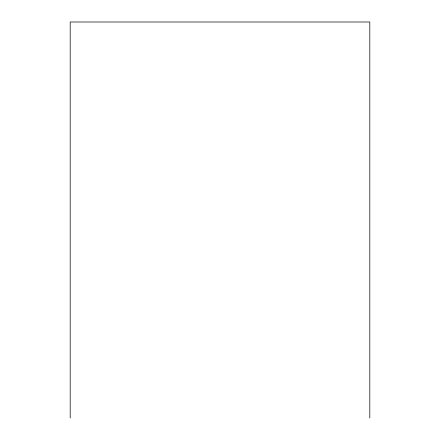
<?xml version="1.0" encoding="UTF-8"?>
<svg xmlns="http://www.w3.org/2000/svg" width="440" height="440" viewBox="0 0 440 440"><rect width="100%" height="100%" fill="white"/><g stroke="black" fill="none" stroke-linecap="round" stroke-linejoin="round"><path stroke-width="0.66" d="M369.815 418L369.815 22L70.186 22L70.186 418"/></g></svg>
